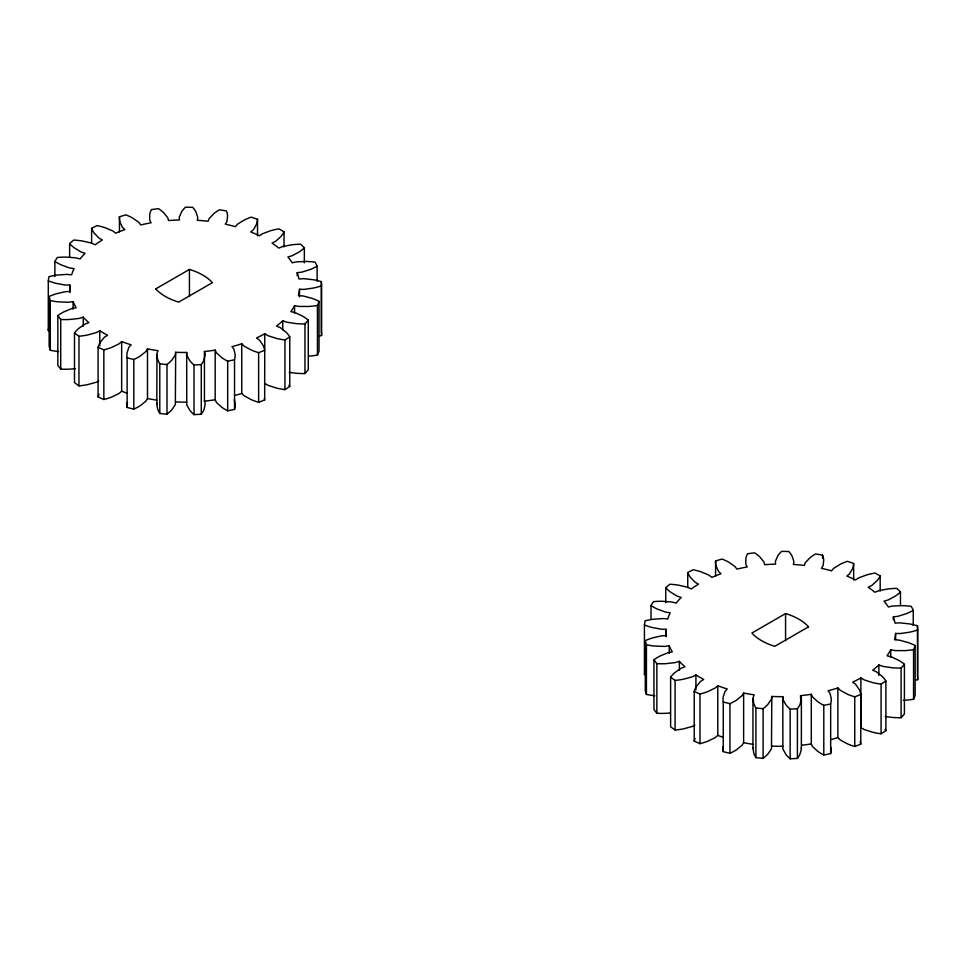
<?xml version="1.0" encoding="UTF-8"?>
<svg xmlns="http://www.w3.org/2000/svg" width="966" height="966" viewBox="0 0 966 966"><rect width="100%" height="100%" fill="white"/><g stroke="black" fill="none" stroke-linecap="round" stroke-linejoin="round"><path stroke-width="1.45" d="M257.524 235.849L257.524 219.306A136.798 78.983 0 0 0 251.257 217.157L249.313 217.857A57.356 33.11 0 0 0 244.205 220.055L237.612 224.124A14.478 8.368 0 0 0 237.225 224.498L235.39 226.672A114.833 66.304 0 0 0 225.283 224.148L226.769 221.878A14.478 8.368 0 0 0 226.974 221.456L227.602 215.901A57.356 33.11 0 0 0 226.877 212.254L226.43 210.962A136.798 78.983 0 0 0 219.427 209.779L217.857 210.745A57.356 33.11 0 0 0 213.848 213.595L209.224 218.485A14.478 8.368 0 0 0 209.006 218.908L208.161 221.274A114.833 66.304 0 0 0 197.293 220.284L197.752 217.881A14.478 8.368 0 0 0 197.776 217.435L195.989 211.965A57.356 33.11 0 0 0 193.707 208.535L192.717 207.34A136.798 78.983 0 0 0 185.436 207.207L184.325 208.366A57.356 33.11 0 0 0 181.668 211.711L179.29 217.096A14.478 8.368 0 0 0 179.265 217.543L179.459 219.958A114.833 66.304 0 0 0 168.507 220.55L167.915 218.159A14.478 8.368 0 0 0 167.746 217.724L163.665 212.689A57.356 33.11 0 0 0 159.982 209.694L158.509 208.68A136.798 78.983 0 0 0 151.396 209.598L150.817 210.878A57.356 33.11 0 0 0 149.682 214.488L149.706 220.055A14.478 8.368 0 0 0 149.875 220.489L151.107 222.796A114.833 66.304 0 0 0 140.746 224.957L139.14 222.723A14.478 8.368 0 0 0 138.802 222.325L132.668 218.026A57.356 33.11 0 0 0 127.814 215.66L125.954 214.887A136.798 78.983 0 0 0 119.446 216.795L119.446 218.123A57.356 33.11 0 0 0 119.905 221.782L122.32 227.167A14.478 8.368 0 0 0 122.67 227.565L124.856 229.63A114.833 66.304 0 0 0 115.763 233.192L113.239 231.26A14.478 8.368 0 0 0 112.732 230.934L104.944 227.65A57.356 33.11 0 0 0 99.22 226.056L97.083 225.573A136.798 78.983 0 0 0 91.613 228.35L91.613 243.396M853.654 580.023L853.654 563.468A136.798 78.983 0 0 0 847.375 561.331L845.443 562.031A57.356 33.11 0 0 0 840.323 564.229L833.743 568.286A14.478 8.368 0 0 0 833.356 568.672L831.509 570.834A114.833 66.304 0 0 0 821.414 568.322L822.887 566.052A14.478 8.368 0 0 0 823.104 565.629L823.732 560.075A57.356 33.11 0 0 0 822.996 556.428L822.561 555.124A136.798 78.983 0 0 0 815.558 553.953L813.976 554.919A57.356 33.11 0 0 0 809.979 557.768L805.354 562.659A14.478 8.368 0 0 0 805.137 563.081L804.292 565.448A114.833 66.304 0 0 0 793.412 564.446L793.871 562.043A14.478 8.368 0 0 0 793.895 561.608L792.12 556.138A57.356 33.11 0 0 0 789.838 552.709L788.848 551.514A136.798 78.983 0 0 0 781.554 551.381L780.443 552.54A57.356 33.11 0 0 0 777.799 555.873L775.42 561.27A14.478 8.368 0 0 0 775.396 561.717L775.589 564.132A114.833 66.304 0 0 0 764.637 564.724L764.046 562.333A14.478 8.368 0 0 0 763.877 561.898L759.795 556.863A57.356 33.11 0 0 0 756.1 553.868L754.639 552.854A136.798 78.983 0 0 0 747.515 553.772L746.935 555.052A57.356 33.11 0 0 0 745.812 558.662L745.837 564.229A14.478 8.368 0 0 0 746.006 564.663L747.225 566.97A114.833 66.304 0 0 0 736.877 569.119L735.271 566.885A14.478 8.368 0 0 0 734.933 566.499L728.799 562.2A57.356 33.11 0 0 0 723.932 559.833L722.073 559.06A136.798 78.983 0 0 0 715.577 560.968L715.565 562.284A57.356 33.11 0 0 0 716.035 565.955L718.45 571.341A14.478 8.368 0 0 0 718.801 571.739L720.986 573.792A114.833 66.304 0 0 0 711.882 577.366L709.37 575.434A14.478 8.368 0 0 0 708.863 575.108L701.075 571.824A57.356 33.11 0 0 0 695.351 570.218L693.214 569.747A136.798 78.983 0 0 0 687.744 572.524L687.744 587.57M853.654 563.468L853.521 564.796A57.356 33.11 0 0 1 852.664 568.431L849.657 573.719A14.478 8.368 0 0 1 849.271 574.106L846.868 576.086A114.833 66.304 0 0 1 855.562 579.974L858.279 578.139A14.478 8.368 0 0 1 858.822 577.825L866.949 574.83A57.356 33.11 0 0 1 872.841 573.442L875.027 573.043A136.798 78.983 0 0 1 880.183 576.014L879.483 577.282A57.356 33.11 0 0 1 877.08 580.675L871.887 585.372A14.478 8.368 0 0 1 871.356 585.686L868.168 587.256A114.833 66.304 0 0 1 874.918 592.279L878.336 590.89A14.478 8.368 0 0 1 879 590.661L888.165 588.934A57.356 33.11 0 0 1 894.468 588.427L896.75 588.354A136.798 78.983 0 0 1 900.469 591.977L899.249 593.1A57.356 33.11 0 0 1 895.458 596.046L888.406 599.85A14.478 8.368 0 0 1 887.754 600.079L883.999 601.142A114.833 66.304 0 0 1 888.358 606.974L892.282 606.117A14.478 8.368 0 0 1 893.019 605.996L902.63 605.634A57.356 33.11 0 0 1 908.958 606.056L911.204 606.31A136.798 78.983 0 0 1 913.244 610.355L911.578 611.261A57.356 33.11 0 0 1 906.627 613.567L898.175 616.248A14.478 8.368 0 0 1 897.438 616.368L893.345 616.863A114.833 66.304 0 0 1 895.059 623.13L899.225 622.865A14.478 8.368 0 0 1 899.986 622.853L909.465 623.891A57.356 33.11 0 0 1 915.406 625.207L917.471 625.775A136.798 78.983 0 0 1 917.7 629.977L915.696 630.617A57.356 33.11 0 0 1 909.912 632.15L900.566 633.527A14.478 8.368 0 0 1 899.805 633.539L895.615 633.43A114.833 66.304 0 0 1 894.588 639.746L898.73 640.096A14.478 8.368 0 0 1 899.479 640.192L908.209 642.547A57.356 33.11 0 0 1 913.401 644.672L915.152 645.517A136.798 78.983 0 0 1 913.558 649.635L911.349 649.961A57.356 33.11 0 0 1 905.082 650.613L895.446 650.601A14.478 8.368 0 0 1 894.697 650.504L890.7 649.804A114.833 66.304 0 0 1 886.969 655.781L890.833 656.699A14.478 8.368 0 0 1 891.509 656.904L898.96 660.442A57.356 33.11 0 0 1 903.065 663.244L904.405 664.318A136.798 78.983 0 0 1 901.097 668.074L898.803 668.074A57.356 33.11 0 0 1 892.451 667.808L883.117 666.407A14.478 8.368 0 0 1 882.441 666.214L878.867 664.946A114.833 66.304 0 0 1 872.684 670.211L876.029 671.66A14.478 8.368 0 0 1 876.609 671.95L882.284 676.442A57.356 33.11 0 0 1 885.061 679.75L885.894 680.982A136.798 78.983 0 0 1 881.077 684.145L878.855 683.819A57.356 33.11 0 0 1 872.817 682.648L864.377 679.955A14.478 8.368 0 0 1 863.809 679.666L860.887 677.927A114.833 66.304 0 0 1 852.64 682.129L855.248 684.013A14.478 8.368 0 0 1 855.683 684.387L859.257 689.555A57.356 33.11 0 0 1 860.513 693.153L860.791 694.469A136.798 78.983 0 0 1 854.753 696.836L852.737 696.208A57.356 33.11 0 0 1 847.399 694.204L840.384 690.376A14.478 8.368 0 0 1 839.961 690.014L837.884 687.913A114.833 66.304 0 0 1 828.079 690.799L829.806 693.008A14.478 8.368 0 0 1 830.06 693.419L831.291 698.937A57.356 33.11 0 0 1 830.953 702.608L830.663 703.924A136.798 78.983 0 0 1 823.793 705.349L822.126 704.443A57.356 33.11 0 0 1 817.816 701.739L812.66 697.041A14.478 8.368 0 0 1 812.406 696.619L811.295 694.288A114.833 66.304 0 0 1 800.56 695.677L801.273 698.056A14.478 8.368 0 0 1 801.345 698.503L800.162 704.021A57.356 33.11 0 0 1 798.266 707.523L797.409 708.754L797.409 758.395A136.798 78.983 0 0 1 790.152 758.793L788.908 757.682A57.356 33.11 0 0 1 785.901 754.446L782.943 749.145A14.478 8.368 0 0 1 782.871 748.698L782.81 696.643A114.833 66.304 0 0 1 771.81 696.45L771.472 698.853A14.478 8.368 0 0 1 771.363 699.287L767.825 704.468A57.356 33.11 0 0 1 764.468 707.595L763.116 708.658A136.798 78.983 0 0 1 755.919 708.006L755.195 706.75A57.356 33.11 0 0 1 753.685 703.176L753.094 697.621A14.478 8.368 0 0 1 753.214 697.186L754.192 694.832A114.833 66.304 0 0 1 743.627 693.057L742.262 695.351A14.478 8.368 0 0 1 741.96 695.749L736.309 700.265A57.356 33.11 0 0 1 731.721 702.813L729.946 703.646A136.798 78.983 0 0 1 723.256 701.98L723.099 700.652A57.356 33.11 0 0 1 723.172 696.981L724.995 691.511A14.478 8.368 0 0 1 725.297 691.113L727.253 688.975A114.833 66.304 0 0 1 717.786 685.739L715.48 687.756A14.478 8.368 0 0 1 715.021 688.106L707.595 691.668A57.356 33.11 0 0 1 702.053 693.467L699.976 694.023A136.798 78.983 0 0 1 694.216 691.451L694.639 690.147A57.356 33.11 0 0 1 696.281 686.597L700.41 681.561A14.478 8.368 0 0 1 700.881 681.211L703.695 679.424A114.833 66.304 0 0 1 695.906 674.932L692.815 676.562A14.478 8.368 0 0 1 692.211 676.828L683.493 679.219A57.356 33.11 0 0 1 677.347 680.161L675.089 680.402A136.798 78.983 0 0 1 670.621 677.081L671.587 675.886A57.356 33.11 0 0 1 674.715 672.674L680.873 668.4A14.478 8.368 0 0 1 681.477 668.134L684.979 666.794A114.833 66.304 0 0 1 679.376 661.336L675.681 662.459A14.478 8.368 0 0 1 674.98 662.64L665.514 663.69A57.356 33.11 0 0 1 659.15 663.727L656.856 663.642A136.798 78.983 0 0 1 653.958 659.778L655.419 658.752A57.356 33.11 0 0 1 659.814 656.107L667.639 652.835A14.478 8.368 0 0 1 668.339 652.666L672.3 651.881A114.833 66.304 0 0 1 669.221 645.783L665.151 646.339A14.478 8.368 0 0 1 664.403 646.411L654.779 646.073A57.356 33.11 0 0 1 648.597 645.203L646.423 644.781A136.798 78.983 0 0 1 645.276 640.627L647.123 639.842A57.356 33.11 0 0 1 652.533 637.91L661.505 635.87A14.478 8.368 0 0 1 662.265 635.797L666.431 635.604A114.833 66.304 0 0 1 666.093 629.264L661.903 629.216A14.478 8.368 0 0 1 661.142 629.18L651.965 627.465A57.356 33.11 0 0 1 646.351 625.739L644.431 625.026A136.798 78.983 0 0 1 645.119 620.824L647.244 620.341A57.356 33.11 0 0 1 653.318 619.242L662.881 618.554A14.478 8.368 0 0 1 663.642 618.59L667.772 619.013A114.833 66.304 0 0 1 670.163 612.806L666.129 612.166A14.478 8.368 0 0 1 665.417 612.021L657.254 609.051A57.356 33.11 0 0 1 652.569 606.563L651.012 605.597A136.798 78.983 0 0 1 653.487 601.637L655.757 601.456A57.356 33.11 0 0 1 662.108 601.263L671.672 601.975A14.478 8.368 0 0 1 672.396 602.132L676.212 603.122A114.833 66.304 0 0 1 681.199 597.459L677.564 596.264A14.478 8.368 0 0 1 676.937 596.01L670.319 591.965A57.356 33.11 0 0 1 666.854 588.886L665.755 587.714A136.798 78.983 0 0 1 669.861 584.237L672.131 584.394A57.356 33.11 0 0 1 678.373 585.118L687.333 587.183A14.478 8.368 0 0 1 687.961 587.437L691.233 588.946A114.833 66.304 0 0 1 698.503 584.176L695.508 582.498A14.478 8.368 0 0 1 695.001 582.16L690.328 577.294A57.356 33.11 0 0 1 688.299 573.804L687.744 572.524M801.382 698.937L801.369 749.024L800.162 753.661A57.356 33.11 0 0 1 798.266 757.163L797.409 758.395M257.524 219.306L257.391 220.622A57.356 33.11 0 0 1 256.533 224.257L253.527 229.558A14.478 8.368 0 0 1 253.14 229.932L250.737 231.912A114.833 66.304 0 0 1 259.431 235.801L262.148 233.965A14.478 8.368 0 0 1 262.692 233.651L270.818 230.657A57.356 33.11 0 0 1 276.711 229.268L278.896 228.87A136.798 78.983 0 0 1 284.052 231.852L283.352 233.108A57.356 33.11 0 0 1 280.949 236.513L275.769 241.198A14.478 8.368 0 0 1 275.225 241.512L272.038 243.082A114.833 66.304 0 0 1 278.788 248.105L282.217 246.716A14.478 8.368 0 0 1 282.869 246.487L292.034 244.76A57.356 33.11 0 0 1 298.337 244.265L300.631 244.181A136.798 78.983 0 0 1 304.338 247.803L303.119 248.926A57.356 33.11 0 0 1 299.327 251.872L292.287 255.676A14.478 8.368 0 0 1 291.623 255.905L287.868 256.968A114.833 66.304 0 0 1 292.239 262.8L296.151 261.943A14.478 8.368 0 0 1 296.888 261.822L306.512 261.46A57.356 33.11 0 0 1 312.827 261.883L315.073 262.136A136.798 78.983 0 0 1 317.114 266.181L315.447 267.087A57.356 33.11 0 0 1 310.509 269.405L302.044 272.074A14.478 8.368 0 0 1 301.307 272.195L297.214 272.69A114.833 66.304 0 0 1 298.929 278.957L303.095 278.703A14.478 8.368 0 0 1 303.855 278.679L313.334 279.717A57.356 33.11 0 0 1 319.275 281.034L321.34 281.601A136.798 78.983 0 0 1 321.569 285.803L319.565 286.455A57.356 33.11 0 0 1 313.781 287.977L304.435 289.353A14.478 8.368 0 0 1 303.674 289.365L299.496 289.257A114.833 66.304 0 0 1 298.458 295.584L302.599 295.922A14.478 8.368 0 0 1 303.348 296.019L312.078 298.373A57.356 33.11 0 0 1 317.271 300.498L319.034 301.356A136.798 78.983 0 0 1 317.44 305.461L315.218 305.799A57.356 33.11 0 0 1 308.951 306.451L299.315 306.439A14.478 8.368 0 0 1 298.566 306.331L294.57 305.63A114.833 66.304 0 0 1 290.838 311.607L294.702 312.537A14.478 8.368 0 0 1 295.391 312.73L302.829 316.268A57.356 33.11 0 0 1 306.934 319.082L308.275 320.144A136.798 78.983 0 0 1 304.966 323.9L302.672 323.912A57.356 33.11 0 0 1 296.333 323.634L286.999 322.246A14.478 8.368 0 0 1 286.31 322.04L282.748 320.784A114.833 66.304 0 0 1 276.554 326.037L279.899 327.486A14.478 8.368 0 0 1 280.478 327.776L286.165 332.28A57.356 33.11 0 0 1 288.931 335.588L289.764 336.82A136.798 78.983 0 0 1 284.946 339.972L282.724 339.646A57.356 33.11 0 0 1 276.687 338.474L268.246 335.782A14.478 8.368 0 0 1 267.679 335.492L264.769 333.753A114.833 66.304 0 0 1 256.509 337.955L259.13 339.851A14.478 8.368 0 0 1 259.552 340.213L263.126 345.381A57.356 33.11 0 0 1 264.382 348.98L264.66 350.296A136.798 78.983 0 0 1 258.622 352.662L256.618 352.035A57.356 33.11 0 0 1 251.281 350.03L244.265 346.214A14.478 8.368 0 0 1 243.83 345.84L241.754 343.751A114.833 66.304 0 0 1 231.949 346.637L233.675 348.835A14.478 8.368 0 0 1 233.929 349.245L235.161 354.776A57.356 33.11 0 0 1 234.835 358.446L234.533 359.75A136.798 78.983 0 0 1 227.674 361.175L225.996 360.282A57.356 33.11 0 0 1 221.685 357.577L216.541 352.868A14.478 8.368 0 0 1 216.275 352.445L215.176 350.115A114.833 66.304 0 0 1 204.43 351.503L205.154 353.882A14.478 8.368 0 0 1 205.227 354.329L204.031 359.847A57.356 33.11 0 0 1 202.136 363.361L201.278 364.58A136.798 78.983 0 0 1 194.021 364.979L192.789 363.868A57.356 33.11 0 0 1 189.771 360.632L186.812 355.331A14.478 8.368 0 0 1 186.752 354.896L186.679 352.469A114.833 66.304 0 0 1 175.679 352.276L175.353 404.319A14.478 8.368 0 0 1 175.232 404.766L171.694 409.946A57.356 33.11 0 0 1 168.35 413.062L166.985 414.136A136.798 78.983 0 0 1 159.788 413.472L159.076 412.216A57.356 33.11 0 0 1 157.555 408.642L156.83 404.416L156.963 353.447A14.478 8.368 0 0 1 157.084 353.013L158.062 350.658A114.833 66.304 0 0 1 147.496 348.895L146.132 351.177A14.478 8.368 0 0 1 145.83 351.588L140.191 356.092A57.356 33.11 0 0 1 135.59 358.64L133.815 359.473A136.798 78.983 0 0 1 127.126 357.806L126.969 356.478A57.356 33.11 0 0 1 127.041 352.807L128.864 347.337A14.478 8.368 0 0 1 129.166 346.939L131.122 344.802A114.833 66.304 0 0 1 121.656 341.566L119.349 343.582A14.478 8.368 0 0 1 118.89 343.932L111.476 347.494A57.356 33.11 0 0 1 105.922 349.294L103.845 349.861A136.798 78.983 0 0 1 98.085 347.277L98.508 345.973A57.356 33.11 0 0 1 100.15 342.423L104.28 337.4A14.478 8.368 0 0 1 104.751 337.049L107.564 335.262A114.833 66.304 0 0 1 99.788 330.77L96.685 332.389A14.478 8.368 0 0 1 96.081 332.666L87.363 335.045A57.356 33.11 0 0 1 81.216 335.999L78.971 336.24A136.798 78.983 0 0 1 74.491 332.908L75.469 331.712A57.356 33.11 0 0 1 78.584 328.512L84.754 324.226A14.478 8.368 0 0 1 85.358 323.96L88.848 322.632A114.833 66.304 0 0 1 83.245 317.162L79.55 318.285A14.478 8.368 0 0 1 78.85 318.466L69.383 319.517A57.356 33.11 0 0 1 63.019 319.565L60.725 319.468A136.798 78.983 0 0 1 57.839 315.604L59.288 314.578A57.356 33.11 0 0 1 63.696 311.933L71.508 308.673A14.478 8.368 0 0 1 72.209 308.492L76.169 307.707A114.833 66.304 0 0 1 73.102 301.609L69.021 302.177A14.478 8.368 0 0 1 68.272 302.237L58.648 301.899A57.356 33.11 0 0 1 52.466 301.03L50.292 300.619A136.798 78.983 0 0 1 49.145 296.453L50.993 295.668A57.356 33.11 0 0 1 56.402 293.736L65.374 291.696A14.478 8.368 0 0 1 66.135 291.635L70.313 291.442A114.833 66.304 0 0 1 69.963 285.091L65.773 285.055A14.478 8.368 0 0 1 65.012 285.006L55.835 283.304A57.356 33.11 0 0 1 50.232 281.565L48.3 280.852A136.798 78.983 0 0 1 48.988 276.662L51.113 276.167A57.356 33.11 0 0 1 57.187 275.069L66.751 274.38A14.478 8.368 0 0 1 67.511 274.429L71.641 274.839A114.833 66.304 0 0 1 74.044 268.633L69.999 267.993A14.478 8.368 0 0 1 69.286 267.848L61.136 264.877A57.356 33.11 0 0 1 56.451 262.39L54.881 261.424A136.798 78.983 0 0 1 57.356 257.463L59.626 257.294A57.356 33.11 0 0 1 65.978 257.101L75.541 257.801A14.478 8.368 0 0 1 76.266 257.958L80.081 258.948A114.833 66.304 0 0 1 85.08 253.285L81.446 252.09A14.478 8.368 0 0 1 80.806 251.848L74.189 247.791A57.356 33.11 0 0 1 70.723 244.712L69.637 243.553A136.798 78.983 0 0 1 73.73 240.063L76 240.232A57.356 33.11 0 0 1 82.243 240.957L91.202 243.009A14.478 8.368 0 0 1 91.83 243.263L95.103 244.772A114.833 66.304 0 0 1 102.384 240.003L99.377 238.324A14.478 8.368 0 0 1 98.87 237.998L94.209 233.12A57.356 33.11 0 0 1 92.168 229.642L91.613 228.35M156.83 404.416L156.963 403.088M771.81 696.45L771.472 748.493A14.478 8.368 0 0 1 771.363 748.928L767.825 754.108A57.356 33.11 0 0 1 764.468 757.235L763.116 758.298A136.798 78.983 0 0 1 755.919 757.646L755.195 756.39A57.356 33.11 0 0 1 753.685 752.816L753.021 747.696M175.679 352.276L175.353 354.679A14.478 8.368 0 0 1 175.232 355.126L171.694 360.306A57.356 33.11 0 0 1 168.35 363.421L166.985 364.496A136.798 78.983 0 0 1 159.788 363.832L159.076 362.576A57.356 33.11 0 0 1 157.555 359.002L156.83 354.776M215.176 350.115L215.176 399.755L216.275 402.085A14.478 8.368 0 0 0 216.541 402.508L221.685 407.217A57.356 33.11 0 0 0 225.996 409.922L227.674 410.816A136.798 78.983 0 0 0 234.533 409.391L234.835 408.087A57.356 33.11 0 0 0 235.161 404.416L234.34 399.743M811.295 694.288L811.295 743.929L812.406 746.259A14.478 8.368 0 0 0 812.66 746.682L817.816 751.379A57.356 33.11 0 0 0 822.126 754.084L823.793 754.989A136.798 78.983 0 0 0 830.663 753.565L830.953 752.248A57.356 33.11 0 0 0 831.291 748.578L831.255 747.551M121.656 341.566L121.656 391.206L119.349 393.222A14.478 8.368 0 0 1 118.89 393.573L111.476 397.135A57.356 33.11 0 0 1 105.922 398.934L103.845 399.501A136.798 78.983 0 0 1 98.085 396.917L98.508 395.613A57.356 33.11 0 0 1 99.027 394.321M717.786 685.739L717.786 735.38L715.48 737.396A14.478 8.368 0 0 1 715.021 737.746L707.595 741.308A57.356 33.11 0 0 1 702.053 743.108L699.976 743.663A136.798 78.983 0 0 1 694.216 741.091L694.639 739.787A57.356 33.11 0 0 1 695.146 738.495M147.496 348.895L147.496 398.535L146.132 400.818A14.478 8.368 0 0 1 145.83 401.228L140.191 405.732A57.356 33.11 0 0 1 135.59 408.28L133.815 409.113A136.798 78.983 0 0 1 127.126 407.447L126.969 406.118A57.356 33.11 0 0 1 127.041 402.448M743.627 693.057L743.627 742.709L742.262 744.991A14.478 8.368 0 0 1 741.96 745.39L736.309 749.906A57.356 33.11 0 0 1 731.721 752.454L729.946 753.287A136.798 78.983 0 0 1 723.256 751.62L723.099 750.292A57.356 33.11 0 0 1 723.172 746.621M186.679 352.469L186.752 404.537A14.478 8.368 0 0 0 186.812 404.971L189.771 410.272A57.356 33.11 0 0 0 192.777 413.508L194.021 414.619A136.798 78.983 0 0 0 201.278 414.221L202.136 413.001A57.356 33.11 0 0 0 204.031 409.487L205.227 403.969A14.478 8.368 0 0 0 205.154 403.522L204.43 401.144L204.43 351.503M155.768 288.87L189.433 269.429A54.374 31.395 0 0 1 212.435 282.652L178.686 302.104A54.374 31.395 0 0 1 155.695 288.894M808.566 626.813A54.374 31.395 0 0 0 785.6 613.555L751.886 633.044A54.374 31.395 0 0 0 774.78 646.326L808.494 626.837M98.749 380.942L96.685 382.029A14.478 8.368 0 0 1 96.081 382.307L87.363 384.685A57.356 33.11 0 0 1 81.216 385.639L78.971 385.881A136.798 78.983 0 0 1 74.491 382.548L74.491 332.908M694.88 725.116L692.815 726.203A14.478 8.368 0 0 1 692.211 726.468L683.493 728.859A57.356 33.11 0 0 1 677.347 729.801L675.089 730.042A136.798 78.983 0 0 1 670.621 726.722L670.621 677.081M319.565 336.096L321.569 335.444L321.569 285.803M915.696 680.257L917.7 679.617L917.7 629.977M319.034 301.356L319.034 350.996A136.798 78.983 0 0 1 317.44 355.102L315.218 355.44A57.356 33.11 0 0 1 308.951 356.092M915.152 645.517L915.152 695.158A136.798 78.983 0 0 1 913.558 699.275L911.349 699.601A57.356 33.11 0 0 1 905.082 700.253L903.307 700.362M75.433 368.686L69.383 369.157A57.356 33.11 0 0 1 63.019 369.205L60.725 369.109A136.798 78.983 0 0 1 57.839 365.245L57.839 315.604M670.307 712.993L665.514 713.331A57.356 33.11 0 0 1 659.15 713.367L656.856 713.282A136.798 78.983 0 0 1 653.958 709.418L653.958 659.778M308.275 320.144L308.275 369.785A136.798 78.983 0 0 1 304.966 373.54L302.672 373.552A57.356 33.11 0 0 1 296.333 373.274L289.124 372.369M904.405 664.318L904.405 713.959A136.798 78.983 0 0 1 901.097 717.714L898.803 717.714A57.356 33.11 0 0 1 892.451 717.448L885.254 716.53M289.764 336.82L289.764 386.46A136.798 78.983 0 0 1 284.946 389.612L282.724 389.286A57.356 33.11 0 0 1 276.687 388.115L268.246 385.422A14.478 8.368 0 0 1 267.679 385.132L264.769 383.393M885.894 680.982L885.894 730.622A136.798 78.983 0 0 1 881.077 733.786L878.855 733.46A57.356 33.11 0 0 1 872.817 732.288L864.377 729.596A14.478 8.368 0 0 1 863.809 729.306L860.887 727.567L860.887 677.927M49.145 296.453L49.145 346.094A136.798 78.983 0 0 0 50.292 350.26L52.466 350.67A57.356 33.11 0 0 0 58.648 351.539M645.276 640.627L645.276 690.267A136.798 78.983 0 0 0 646.423 694.421L648.597 694.844A57.356 33.11 0 0 0 654.779 695.713M264.769 333.753L264.66 399.936A136.798 78.983 0 0 1 258.622 402.303L256.618 401.675A57.356 33.11 0 0 1 251.281 399.67L244.265 395.855A14.478 8.368 0 0 1 243.83 395.492L241.754 393.391L241.754 343.751M860.791 694.469L860.791 744.11A136.798 78.983 0 0 1 854.753 746.477L852.737 745.849A57.356 33.11 0 0 1 847.399 743.844L840.384 740.028A14.478 8.368 0 0 1 839.961 739.654L837.884 737.565L837.884 687.913M48.3 280.852L48.3 330.493L50.232 331.205M797.409 708.754A136.798 78.983 0 0 1 790.152 709.153L788.908 708.042A57.356 33.11 0 0 1 785.901 704.794L782.943 699.505A14.478 8.368 0 0 1 782.871 699.058L782.81 696.643M885.061 729.39L885.894 730.622M288.931 385.229L289.764 386.46M860.791 744.11L860.513 742.794A57.356 33.11 0 0 0 860.138 741.49M264.382 398.62L264.66 399.936M801.382 748.578L801.345 748.143A14.478 8.368 0 0 0 801.309 747.841M917.471 625.775L917.471 675.415A136.798 78.983 0 0 1 917.7 679.617M913.558 649.635L913.558 699.275M913.244 610.355L913.244 625.388M901.097 668.074L901.097 717.714M900.469 591.977L900.469 605.513M895.615 633.43L895.615 639.444M893.345 616.863L893.345 619.87M890.7 649.804L890.7 657.315M881.077 684.145L881.077 733.786M880.183 576.014L880.183 591.059M878.867 664.946L878.867 675.476M854.753 696.836L854.753 746.477M830.663 703.924L830.663 753.565M823.793 705.349L823.793 754.989M822.561 555.124L822.561 558.143M800.56 695.677L800.56 698.684M790.152 709.153L790.152 758.793M785.563 613.603L785.563 640.675M763.116 708.658L763.116 758.298M755.919 708.006L755.919 757.646M752.961 698.937L752.961 748.578M729.946 703.646L729.946 753.287M723.256 701.98L723.256 751.62M715.577 560.968L715.577 576.014M699.976 694.023L699.976 743.663M695.906 674.932L695.906 689.978M694.216 691.451L694.216 741.091M679.376 661.336L679.376 670.356M675.089 680.402L675.089 730.042M669.221 645.783L669.221 653.306M666.093 629.264L666.093 636.787M665.755 587.714L665.755 602.76M656.856 663.642L656.856 713.282M651.012 605.597L651.012 619.134M646.423 644.781L646.423 694.421M644.431 625.026L644.431 674.666A136.798 78.983 0 0 1 644.841 671.865M321.34 281.601L321.34 331.241A136.798 78.983 0 0 1 321.569 335.444M317.44 305.461L317.44 355.102M317.114 266.181L317.114 281.227M304.966 323.9L304.966 373.54M304.338 247.803L304.338 262.849M299.496 289.257L299.496 296.779M297.214 272.69L297.214 275.696M294.57 305.63L294.57 313.153M284.946 339.972L284.946 389.612M284.052 231.852L284.052 246.885M282.748 320.784L282.748 329.804M258.622 352.662L258.622 402.303M234.533 359.75L234.533 409.391M227.674 361.175L227.674 410.816M201.278 364.58L201.278 414.221M194.021 364.979L194.021 414.619M189.433 269.429L189.433 296.502M166.985 364.496L166.985 414.136M159.788 363.832L159.788 413.472M133.815 359.473L133.815 409.113M127.126 357.806L127.126 407.447M119.446 216.795L119.446 231.84M103.845 349.861L103.845 399.501M99.788 330.77L99.788 345.804M98.085 347.277L98.085 396.917M83.245 317.162L83.245 326.182M78.971 336.24L78.971 385.881M73.102 301.609L73.102 309.132M69.963 285.091L69.963 292.613M69.637 243.553L69.637 257.089M60.725 319.468L60.725 369.109M54.881 261.424L54.881 276.469M50.292 300.619L50.292 350.26M241.754 393.391A114.833 66.304 0 0 1 235.269 395.372M215.176 399.755A114.833 66.304 0 0 1 204.43 401.144M186.679 402.11A114.833 66.304 0 0 1 175.679 401.916M156.878 400.141A114.833 66.304 0 0 1 147.496 398.535M126.848 393.065A114.833 66.304 0 0 1 121.656 391.206M48.3 330.493A136.798 78.983 0 0 1 48.711 327.691M837.884 737.565A114.833 66.304 0 0 1 831.4 739.545M811.295 743.929A114.833 66.304 0 0 1 801.768 745.197M782.81 746.283A114.833 66.304 0 0 1 771.81 746.09M752.997 744.303A114.833 66.304 0 0 1 743.627 742.709M722.979 737.239A114.833 66.304 0 0 1 717.786 735.38"/></g></svg>
